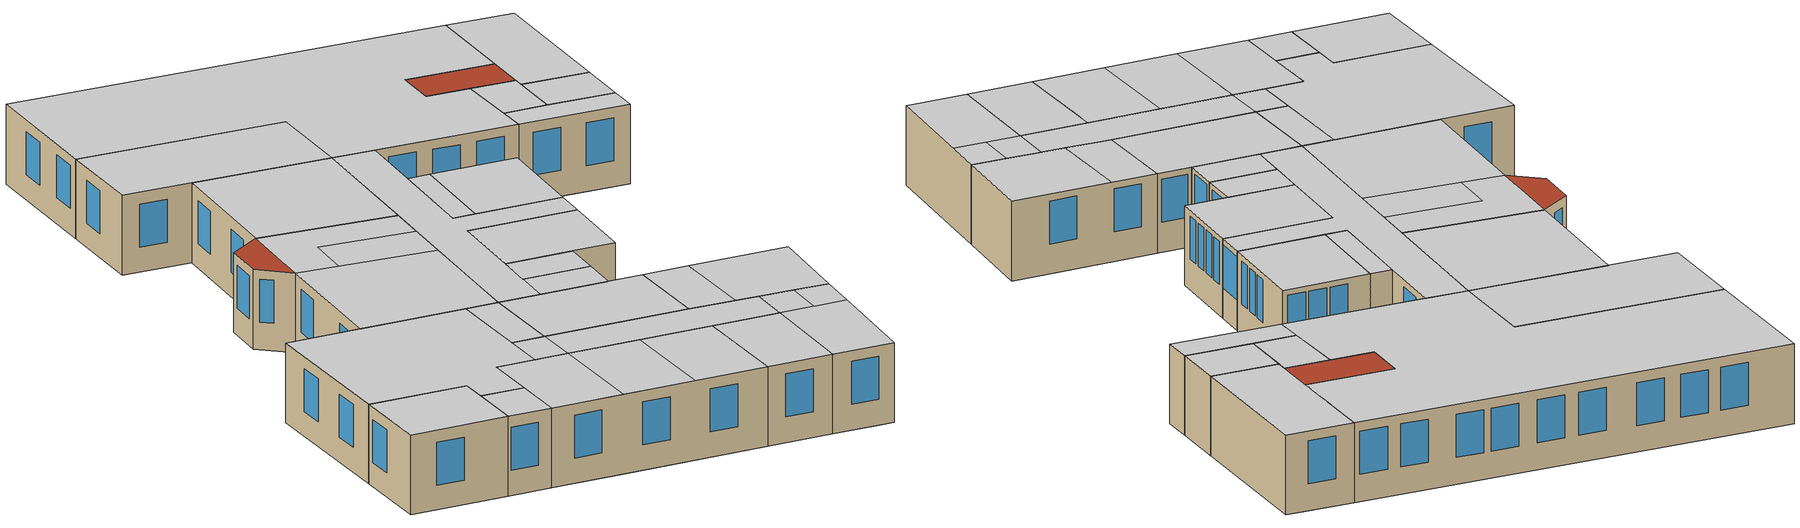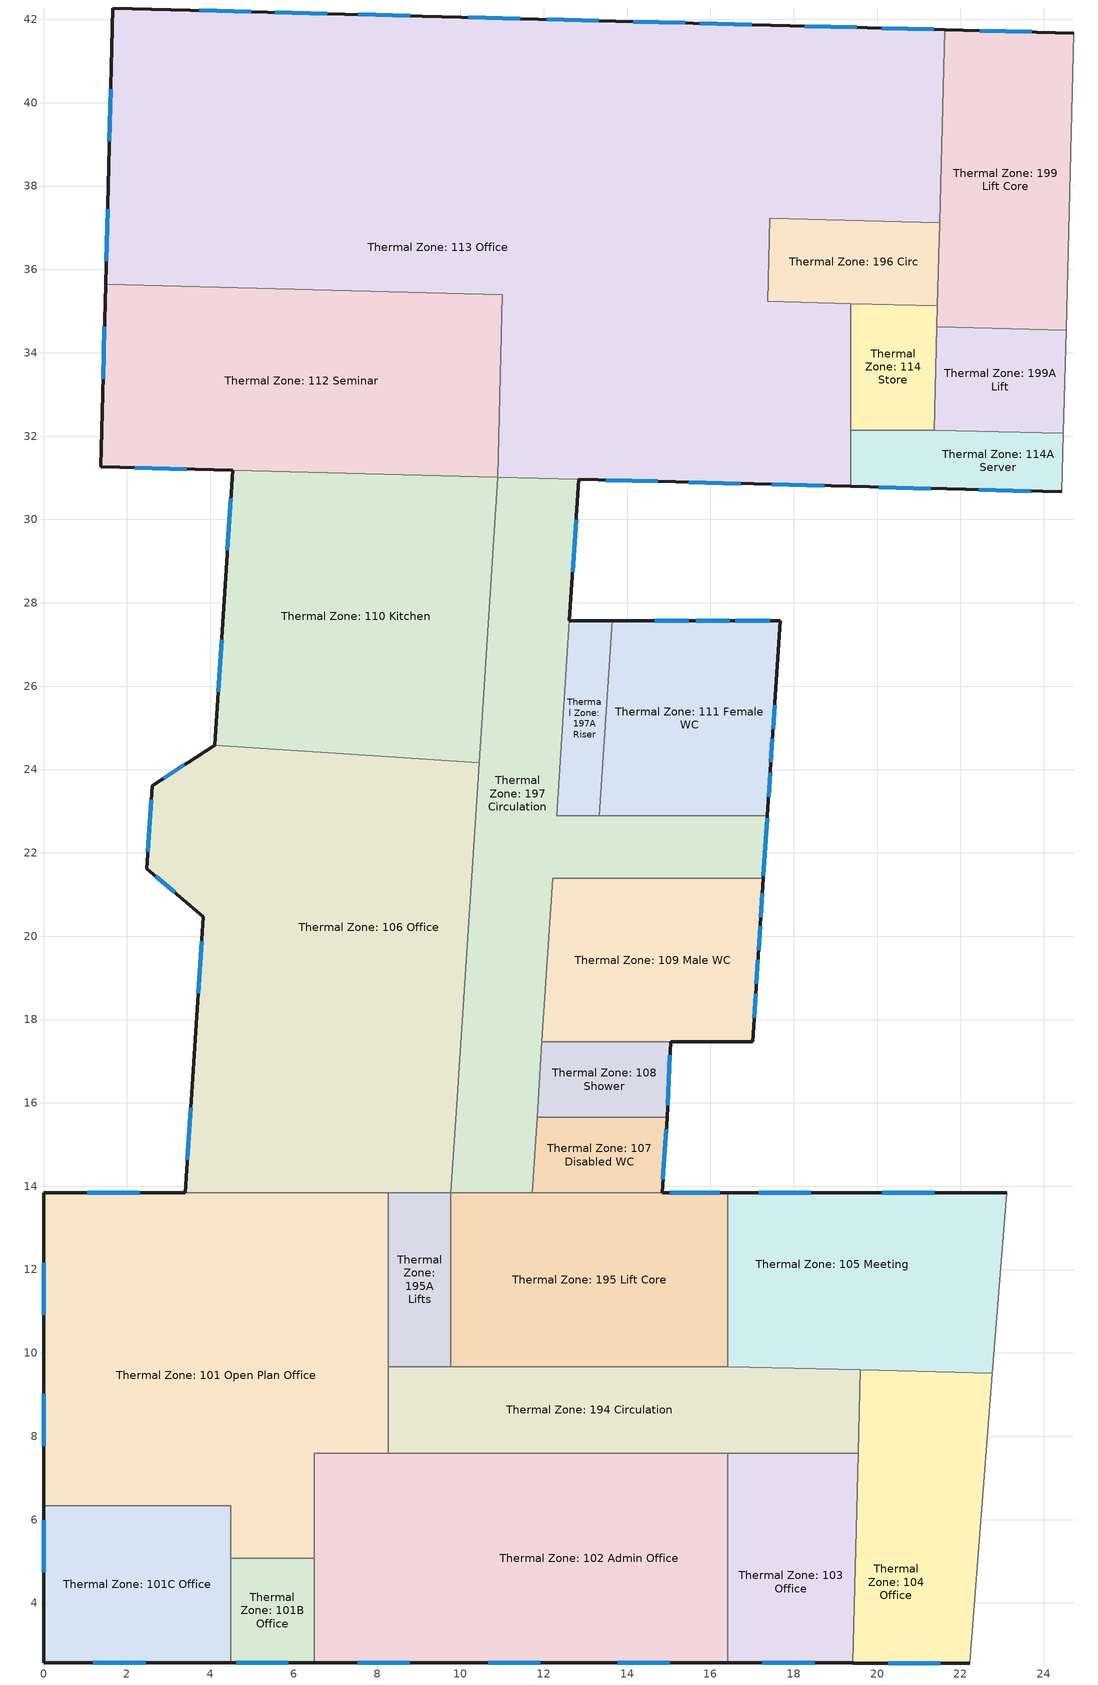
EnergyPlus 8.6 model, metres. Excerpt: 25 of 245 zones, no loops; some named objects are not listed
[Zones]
Thermal Zone: 101 Open Plan Office
 floor to Thermal Zone: G01 Seminar (InteriorCeiling Reversed): 8.27,13.84 8.27,7.59 6.49,7.59 6.49,5.08 4.49,5.08 4.49,6.33 0,6.33 0,13.84 z3.77
 wall outside (ExternalWall): 3.4,13.84 0,13.84 0,6.33 z3.77:7.29
 wall to Thermal Zone: 194 Circulation (InteriorWall): 8.27,7.59 8.27,9.67 z3.77:7.29
 wall to Thermal Zone: 106 Office (InteriorWall): 8.27,13.84 3.4,13.84 z3.77:7.29
 wall to Thermal Zone: 195A Lifts (InteriorWall): 8.27,9.67 8.27,13.84 z3.77:7.29
 wall to Thermal Zone: 102 Admin Office (InteriorWall): 6.49,5.08 6.49,7.59 8.27,7.59 z3.77:7.29
 wall to Thermal Zone: 101B Office (InteriorWall): 4.49,5.08 6.49,5.08 z3.77:7.29
 wall to Thermal Zone: 101C Office (InteriorWall): 0,6.33 4.49,6.33 4.49,5.08 z3.77:7.29
 window (GlazingCH): 0,9.02 0,7.77 / 0,12.17 0,10.92 z4.87:6.77; 2.3,13.84 1.05,13.84 z4.86:6.76
 ceiling to Thermal Zone: 201 Office (InteriorCeiling Reversed): 6.49,5.08 6.49,7.59 8.27,7.59 8.27,13.84 0,13.84 0,6.33 4.49,6.33 4.49,5.08 z7.29
Thermal Zone: 101B Office
 floor to Thermal Zone: G01 Seminar (InteriorCeiling Reversed): 6.49,5.08 6.49,2.56 4.49,2.56 4.49,5.08 z3.77
 wall outside (ExternalWall): 4.49,2.56 6.49,2.56 z3.77:7.29
 wall to Thermal Zone: 102 Admin Office (InteriorWall): 6.49,2.56 6.49,5.08 z3.77:7.29
 wall to Thermal Zone: 101C Office (InteriorWall): 4.49,5.08 4.49,2.56 z3.77:7.29
 window (GlazingCH): 4.62,2.56 5.87,2.56 z4.88:6.78
 ceiling to Thermal Zone: 201 Office (InteriorCeiling Reversed): 6.49,2.56 6.49,5.08 4.49,5.08 4.49,2.56 z7.29
Thermal Zone: 101C Office
 floor to Thermal Zone: G01 Seminar (InteriorCeiling Reversed): 4.49,6.33 4.49,2.56 0,2.56 0,6.33 z3.77
 wall outside (ExternalWall): 0,6.33 0,2.56 4.49,2.56 z3.77:7.29
 window (GlazingCH): 1.2,2.56 2.45,2.56 z4.85:6.75; 0,5.99 0,4.74 z4.84:6.74
 ceiling to Thermal Zone: 201 Office (InteriorCeiling Reversed): 4.49,2.56 4.49,6.33 0,6.33 0,2.56 z7.29
Thermal Zone: 102 Admin Office
 floor to Thermal Zone: G92 Reception (InteriorCeiling): 16.42,7.59 16.42,2.56 9.77,2.56 9.77,7.59 z3.77
 floor to Thermal Zone: G01A Store (InteriorCeiling): 9.77,7.59 9.77,5.27 8.27,5.27 8.27,7.59 z3.77
 floor to Thermal Zone: G01 Seminar (InteriorCeiling Reversed): 8.27,7.59 8.27,5.27 9.77,5.27 9.77,2.56 6.49,2.56 6.49,7.59 z3.77
 wall outside (ExternalWall): 6.49,2.56 16.42,2.56 z3.77:7.29
 wall to Thermal Zone: 194 Circulation (InteriorWall): 16.42,7.59 8.27,7.59 z3.77:7.29
 wall to Thermal Zone: 103 Office (InteriorWall): 16.42,2.56 16.42,6.44 16.42,7.59 z3.77:7.29
 window (GlazingCH): 7.53,2.56 8.78,2.56 z4.89:6.79; 10.67,2.56 11.92,2.56 / 13.78,2.56 15.03,2.56 z4.9:6.8
 ceiling to Thermal Zone: 204 Meeting (InteriorCeiling): 16.42,2.56 16.42,7.59 13.09,7.59 13.09,2.56 z7.29
 ceiling to Thermal Zone: 202 Office (InteriorCeiling): 13.09,2.56 13.09,7.59 9.77,7.59 9.77,2.56 z7.29
 ceiling to Thermal Zone: 201 Office (InteriorCeiling): 9.77,2.56 9.77,7.59 6.49,7.59 6.49,2.56 z7.29
Thermal Zone: 103 Office
 floor to Thermal Zone: G03 Tea Point (InteriorCeiling): 19.54,7.59 19.51,6.44 18.22,6.44 18.22,7.59 z3.77
 floor to Thermal Zone: G91 Circulation (InteriorCeiling Reversed): 18.22,7.59 18.22,6.44 16.42,6.44 16.42,7.59 z3.77
 floor to Thermal Zone: G92 Reception (InteriorCeiling Reversed): 19.51,6.44 19.41,2.56 16.42,2.56 16.42,6.44 z3.77
 wall outside (ExternalWall): 16.42,2.56 19.41,2.56 z3.77:7.29
 wall to Thermal Zone: 194 Circulation (InteriorWall): 19.54,7.59 16.42,7.59 z3.77:7.29
 wall to Thermal Zone: 104 Office (InteriorWall): 19.41,2.56 19.54,7.59 z3.77:7.29
 window (GlazingCH): 17.25,2.56 18.5,2.56 z4.93:6.83
 ceiling to Thermal Zone: 205 Meeting (InteriorCeiling): 19.41,2.56 19.54,7.59 16.42,7.59 16.42,2.56 z7.29
Thermal Zone: 104 Office
 floor to Thermal Zone: G04 Disabled WC (InteriorCeiling): 19.59,9.59 21.43,9.54 21.43,8.95 19.58,8.95 z3.77
 floor to Thermal Zone: G03 Tea Point (InteriorCeiling): 21.43,8.95 21.43,6.44 19.51,6.44 19.58,8.95 z3.77
 floor to Thermal Zone: G93A Circ (InteriorCeiling): 21.43,9.54 22.77,9.51 22.22,2.56 21.43,2.56 z3.77
 floor to Thermal Zone: G92 Reception (InteriorCeiling Reversed): 21.43,6.44 21.43,2.56 19.41,2.56 19.51,6.44 z3.77
 wall outside (ExternalWall): 19.41,2.56 22.22,2.56 z3.77:7.29
 wall adiabatic (ExternalWall): 22.22,2.56 22.77,9.51 z3.77:7.29
 wall to Thermal Zone: 194 Circulation (InteriorWall): 19.59,9.59 19.54,7.59 z3.77:7.29
 wall to Thermal Zone: 105 Meeting (InteriorWall): 22.77,9.51 19.59,9.59 z3.77:7.29
 window (GlazingCH): 20.27,2.56 21.52,2.56 z4.92:6.82
 ceiling to Thermal Zone: 207 Cupboard (InteriorCeiling): 22.62,7.59 22.77,9.51 21.18,9.55 21.13,7.59 z7.29
 ceiling to Thermal Zone: 206 Meeting (InteriorCeiling): 22.22,2.56 22.62,7.59 19.54,7.59 19.41,2.56 z7.29
 ceiling to Thermal Zone: 294 Circulation (InteriorCeiling Reversed): 21.13,7.59 21.18,9.55 19.59,9.59 19.54,7.59 z7.29
Thermal Zone: 105 Meeting
 floor to Thermal Zone: G05 Meeting (InteriorCeiling): 21.43,13.84 21.43,10.41 16.42,10.41 16.42,13.84 z3.77
 floor to Thermal Zone: G91 Circulation (InteriorCeiling): 18.22,10.41 18.22,9.63 16.42,9.67 16.42,10.41 z3.77
 floor to Thermal Zone: G04 Disabled WC (InteriorCeiling): 18.22,10.41 21.43,10.41 21.43,9.54 18.22,9.63 z3.77
 floor to Thermal Zone: G93A Circ (InteriorCeiling Reversed): 23.11,13.84 22.77,9.51 21.43,9.54 21.43,13.84 z3.77
 wall outside (ExternalWall): 23.11,13.84 16.42,13.84 z3.77:7.29
 wall to Thermal Zone: 195 Lift Core (InteriorWall): 16.42,13.84 16.42,9.67 z3.77:7.29
 wall adiabatic (ExternalWall): 22.77,9.51 23.11,13.84 z3.77:7.29
 wall to Thermal Zone: 194 Circulation (InteriorWall): 16.42,9.67 19.59,9.59 z3.77:7.29
 window (GlazingCH): 21.38,13.84 20.13,13.84 / 18.41,13.84 17.16,13.84 z5.09:6.99
 ceiling to Thermal Zone: 208 Meeting (InteriorCeiling): 22.77,9.51 23.11,13.84 18.52,13.84 18.52,9.62 z7.29
 ceiling to Thermal Zone: 209 Kitchen (InteriorCeiling): 18.52,9.62 18.52,13.84 16.42,13.84 16.42,9.67 z7.29
Thermal Zone: 106 Office
 floor to Thermal Zone: G07 Reception (InteriorCeiling Reversed): 5.7,24.48 10.45,24.17 9.91,15.95 8.71,16.03 8.86,18.26 3.71,18.59 3.83,20.47 5.44,20.36 z3.77
 floor to Thermal Zone: G08 Meeting (InteriorCeiling): 4.1,24.58 5.7,24.48 5.44,20.36 3.83,20.47 2.48,21.62 2.61,23.62 z3.77
 floor to Thermal Zone: G06 Library Office (InteriorCeiling Reversed): 3.71,18.59 8.86,18.26 8.71,16.03 9.91,15.95 9.77,13.84 3.4,13.84 z3.77
 wall outside (ExternalWall): 4.1,24.58 2.61,23.62 2.48,21.62 3.83,20.47 3.4,13.84 z3.77:7.29
 wall to Thermal Zone: 195A Lifts (InteriorWall): 8.27,13.84 9.77,13.84 z3.77:7.29
 wall to Thermal Zone: 110 Kitchen (InteriorWall): 10.45,24.17 4.1,24.58 z3.77:7.29
 wall to Thermal Zone: 197 Circulation (InteriorWall): 9.77,13.84 9.91,15.95 10.45,24.17 z3.77:7.29
 window (GlazingCH): 3.53,15.89 3.45,14.64 z4.87:6.77; 3.79,19.88 3.71,18.63 z4.91:6.81; 2.69,21.43 3.14,21.05 z4.98:6.88; 2.58,23.28 2.5,22.03 z4.95:6.85; 3.38,24.11 2.88,23.79 z4.97:6.87
 ceiling to Thermal Zone: 212 Kitchen (InteriorCeiling): 3.4,13.84 9.77,13.84 10.18,20.05 3.83,20.47 z7.29
 ceiling to Thermal Zone: 216 Circ (InteriorCeiling): 10.18,20.05 10.32,22.28 5.92,22.56 5.77,20.34 z7.29
 ceiling to Thermal Zone: 219 Office (InteriorCeiling Reversed): 5.77,20.34 5.92,22.56 10.32,22.28 10.45,24.17 4.1,24.58 3.83,20.47 z7.29
 roof outside (ExternalRoof): 3.83,20.47 4.1,24.58 2.61,23.62 2.48,21.62 z7.29
Thermal Zone: 107 Disabled WC
 floor to Thermal Zone: G93B Circ (InteriorCeiling Reversed): 14.96,15.65 14.84,13.84 11.72,13.84 11.84,15.65 z3.77
 wall outside (ExternalWall): 14.84,13.84 14.96,15.65 z3.77:7.29
 wall to Thermal Zone: 195 Lift Core (InteriorWall): 11.72,13.84 14.84,13.84 z3.77:7.29
 wall to Thermal Zone: 197 Circulation (InteriorWall): 11.84,15.65 11.72,13.84 z3.77:7.29
 wall to Thermal Zone: 108 Shower (InteriorWall): 14.96,15.65 11.84,15.65 z3.77:7.29
 window (GlazingCH): 14.86,14.17 14.94,15.37 z5.2:7.1
 ceiling to Thermal Zone: 210 Disabled WC (InteriorCeiling Reversed): 11.72,13.84 14.84,13.84 14.96,15.65 11.84,15.65 z7.29
Thermal Zone: 108 Shower
 floor to Thermal Zone: G12 Store (InteriorCeiling Reversed): 15.04,17.46 14.96,15.65 11.84,15.65 11.96,17.46 z3.77
 wall outside (ExternalWall): 14.96,15.65 15.04,17.46 z3.77:7.29
 wall to Thermal Zone: 197 Circulation (InteriorWall): 11.96,17.46 11.84,15.65 z3.77:7.29
 wall to Thermal Zone: 109 Male WC (InteriorWall): 15.04,17.46 11.96,17.46 z3.77:7.29
 window (GlazingCH): 14.97,15.94 15.03,17.14 z5.18:7.08
 ceiling to Thermal Zone: 211 Shower (InteriorCeiling Reversed): 14.96,15.65 15.04,17.46 11.96,17.46 11.84,15.65 z7.29
Thermal Zone: 109 Male WC
 floor to Thermal Zone: G13 Male WC (InteriorCeiling Reversed): 17.27,21.39 17.01,17.46 11.96,17.46 12.21,21.39 z3.77
 wall outside (ExternalWall): 15.04,17.46 17.01,17.46 17.27,21.39 z3.77:7.29
 wall to Thermal Zone: 197 Circulation (InteriorWall): 17.27,21.39 12.21,21.39 11.96,17.46 z3.77:7.29
 window (GlazingCH): 17.21,20.46 17.25,21.03 / 17.05,18.04 17.09,18.61 / 17.1,18.86 17.14,19.43 / 17.16,19.67 17.19,20.24 z5.14:7.04
 ceiling to Thermal Zone: 213 Male WC (InteriorCeiling Reversed): 17.01,17.46 17.27,21.39 12.21,21.39 11.96,17.46 z7.29
Thermal Zone: 110 Kitchen
 floor to Thermal Zone: G09 GroupStudy (InteriorCeiling Reversed): 4.53,31.18 10.9,31.01 10.45,24.17 4.1,24.58 z3.77
 wall outside (ExternalWall): 4.53,31.18 4.1,24.58 z3.77:7.29
 wall to Thermal Zone: 112 Seminar (InteriorWall): 10.9,31.01 4.53,31.18 z3.77:7.29
 wall to Thermal Zone: 197 Circulation (InteriorWall): 10.45,24.17 10.9,31.01 z3.77:7.29
 window (GlazingCH): 4.49,30.51 4.41,29.26 / 4.27,27.11 4.19,25.87 z4.85:6.75
 ceiling to Thermal Zone: 219 Office (InteriorCeiling Reversed): 10.45,24.17 10.9,31.01 4.53,31.18 4.1,24.58 z7.29
Thermal Zone: 111 Female WC
 floor to Thermal Zone: G14 Female WC (InteriorCeiling Reversed): 17.67,27.57 17.37,22.88 13.33,22.88 13.64,27.57 z3.77
 wall outside (ExternalWall): 17.37,22.88 17.67,27.57 13.64,27.57 z3.77:7.29
 wall to Thermal Zone: 197 Circulation (InteriorWall): 13.33,22.88 17.37,22.88 z3.77:7.29
 wall to Thermal Zone: 197A Riser (InteriorWall): 13.64,27.57 13.33,22.88 z3.77:7.29
 window (GlazingCH): 17.42,27.57 16.6,27.57 z5.15:7.05; 16.46,27.57 15.64,27.57 / 15.48,27.57 14.66,27.57 z5.14:7.04; 17.4,23.35 17.43,23.92 / 17.45,24.17 17.49,24.74 / 17.5,24.97 17.54,25.54 z5.13:7.03
 ceiling to Thermal Zone: 218 Female WC (InteriorCeiling Reversed): 17.37,22.88 17.67,27.57 13.64,27.57 13.33,22.88 z7.29
Thermal Zone: 112 Seminar
 floor to Thermal Zone: G16 Library (InteriorCeiling Reversed): 1.49,35.64 11.01,35.4 10.9,31.01 4.53,31.18 1.37,31.26 z3.77
 wall outside (ExternalWall): 1.49,35.64 1.37,31.26 4.53,31.18 z3.77:7.29
 wall to Thermal Zone: 113 Office (InteriorWall): 10.9,31.01 11.01,35.4 1.49,35.64 z3.77:7.29
 window (GlazingCH): 2.19,31.24 3.43,31.21 z4.85:6.75; 1.46,34.62 1.43,33.37 z4.83:6.73
 ceiling to Thermal Zone: 225 Office (InteriorCeiling Reversed): 10.9,31.01 11.01,35.4 1.49,35.64 1.37,31.26 4.53,31.18 z7.29
Thermal Zone: 113 Office
 floor to Thermal Zone: G16 Library (InteriorCeiling Reversed): 1.66,42.27 21.62,41.75 21.5,37.12 17.43,37.23 17.38,35.23 19.37,35.18 19.37,30.79 10.9,31.01 11.01,35.4 1.49,35.64 z3.77
 wall outside (ExternalWall): 12.84,30.96 19.37,30.79 / 21.62,41.75 1.66,42.27 1.49,35.64 z3.77:7.29
 wall to Thermal Zone: 114A Server (InteriorWall): 19.37,30.79 19.37,32.15 z3.77:7.29
 wall to Thermal Zone: 197 Circulation (InteriorWall): 10.9,31.01 12.84,30.96 z3.77:7.29
 wall to Thermal Zone: 199 Lift Core (InteriorWall): 21.5,37.12 21.62,41.75 z3.77:7.29
 wall to Thermal Zone: 196 Circ (InteriorWall): 19.37,35.18 17.38,35.23 17.43,37.23 21.5,37.12 z3.77:7.29
 wall to Thermal Zone: 114 Store (InteriorWall): 19.37,32.15 19.37,35.18 z3.77:7.29
 window (GlazingCH): 13.48,30.95 14.73,30.91 z4.98:6.88; 15.48,30.89 16.73,30.86 / 17,41.87 15.75,41.91 / 15.4,41.91 14.15,41.95 / 4.98,42.19 3.73,42.22 z4.95:6.85; 17.48,30.84 18.73,30.81 / 21.36,41.76 20.11,41.79 / 19.51,41.81 18.26,41.84 z4.97:6.87; 1.53,37.45 1.5,36.2 z4.92:6.82; 1.61,40.33 1.58,39.08 z4.89:6.79; 13.32,41.97 12.07,42 / 11.44,42.02 10.19,42.05 z4.96:6.86; 8.79,42.09 7.54,42.12 z4.93:6.83; 6.8,42.14 5.55,42.17 z4.94:6.84
 ceiling to Thermal Zone: 225 Office (InteriorCeiling Reversed): 19.37,30.79 19.37,35.18 17.38,35.23 17.43,37.23 21.5,37.12 21.62,41.75 1.66,42.27 1.49,35.64 11.01,35.4 10.9,31.01 z7.29
Thermal Zone: 114 Store
 floor to Thermal Zone: G16 Library (InteriorCeiling Reversed): 19.37,35.18 21.45,35.12 21.37,32.15 19.37,32.15 z3.77
 wall to Thermal Zone: 196 Circ (InteriorWall): 21.45,35.12 19.37,35.18 z3.77:7.29
 wall to Thermal Zone: 199 Lift Core (InteriorWall): 21.44,34.62 21.45,35.12 z3.77:7.29
 wall to Thermal Zone: 199A Lift (InteriorWall): 21.37,32.15 21.44,34.62 z3.77:7.29
 wall to Thermal Zone: 114A Server (InteriorWall): 19.37,32.15 21.37,32.15 z3.77:7.29
 ceiling to Thermal Zone: 228 Resources (InteriorCeiling Reversed): 21.37,32.15 21.45,35.12 19.37,35.18 19.37,32.15 z7.29
Thermal Zone: 114A Server
 floor to Thermal Zone: G16 Library (InteriorCeiling Reversed): 21.37,32.15 21.33,30.74 19.37,30.79 19.37,32.15 z3.77
 floor to Thermal Zone: G11A Server (InteriorCeiling Reversed): 21.37,32.15 24.47,32.07 24.43,30.66 21.33,30.74 z3.77
 wall outside (ExternalWall): 19.37,30.79 24.43,30.66 z3.77:7.29
 wall to Thermal Zone: 199A Lift (InteriorWall): 24.47,32.07 21.37,32.15 z3.77:7.29
 wall adiabatic (ExternalWall): 24.43,30.66 24.47,32.07 z3.77:7.29
 window (GlazingCH): 20.04,30.77 21.28,30.74 z4.93:6.83; 22.44,30.71 23.69,30.68 z4.92:6.82
 ceiling to Thermal Zone: 228 Resources (InteriorCeiling Reversed): 24.43,30.66 24.47,32.07 21.37,32.15 19.37,32.15 19.37,30.79 z7.29
Thermal Zone: 194 Circulation
 floor to Thermal Zone: G91 Circulation (InteriorCeiling): 16.42,9.67 18.22,9.63 18.22,7.59 16.42,7.59 z3.77
 floor to Thermal Zone: G03 Tea Point (InteriorCeiling): 19.58,8.95 19.54,7.59 18.22,7.59 18.22,8.95 z3.77
 floor to Thermal Zone: G04 Disabled WC (InteriorCeiling): 18.22,9.63 19.59,9.59 19.58,8.95 18.22,8.95 z3.77
 floor to Thermal Zone: G92 Reception (InteriorCeiling Reversed): 16.42,9.67 16.42,7.59 9.77,7.59 9.77,9.67 z3.77
 floor to Thermal Zone: G01A Store (InteriorCeiling Reversed): 8.27,9.67 9.77,9.67 9.77,7.59 8.27,7.59 z3.77
 wall to Thermal Zone: 195A Lifts (InteriorWall): 9.77,9.67 8.27,9.67 z3.77:7.29
 wall to Thermal Zone: 195 Lift Core (InteriorWall): 16.42,9.67 9.77,9.67 z3.77:7.29
 ceiling to Thermal Zone: 201 Office (InteriorCeiling): 9.77,7.59 9.77,9.67 8.27,9.67 8.27,7.59 z7.29
 ceiling to Thermal Zone: 294 Circulation (InteriorCeiling): 19.54,7.59 19.59,9.59 16.42,9.67 9.77,9.67 9.77,7.59 z7.29
Thermal Zone: 195 Lift Core
 floor to Thermal Zone: G94 Lift Core (InteriorCeiling Reversed): 9.77,13.84 16.42,13.84 16.42,9.67 9.77,9.67 z3.77
 wall outside (ExternalWall): 16.42,13.84 14.84,13.84 z3.77:7.29
 wall to Thermal Zone: 195A Lifts (InteriorWall): 9.77,13.84 9.77,9.67 z3.77:7.29
 wall to Thermal Zone: 197 Circulation (InteriorWall): 11.72,13.84 9.77,13.84 z3.77:7.29
 window (GlazingCH): 16.23,13.84 15.03,13.84 z5.1:7
 ceiling to Thermal Zone: 295 Lift Core (InteriorCeiling): 16.42,9.67 16.42,13.84 9.77,13.84 9.77,9.67 z7.29
Thermal Zone: 195A Lifts
 floor to Thermal Zone: G94A Lifts (InteriorCeiling Reversed): 9.77,13.84 9.77,9.67 8.27,9.67 8.27,13.84 z3.77
 ceiling to Thermal Zone: 295A Lift (InteriorCeiling): 9.77,9.67 9.77,13.84 8.27,13.84 8.27,9.67 z7.29
Thermal Zone: 196 Circ
 floor to Thermal Zone: G16 Library (InteriorCeiling Reversed): 17.43,37.23 21.5,37.12 21.45,35.12 17.38,35.23 z3.77
 wall to Thermal Zone: 199 Lift Core (InteriorWall): 21.45,35.12 21.5,37.12 z3.77:7.29
 roof outside (ExternalRoof): 21.45,35.12 21.5,37.12 17.43,37.23 17.38,35.23 z7.29
Thermal Zone: 197 Circulation
 floor to Thermal Zone: G97 Circ (InteriorCeiling): 17.37,22.88 17.27,21.39 12.21,21.39 12.31,22.88 z3.77
 floor to Thermal Zone: G95 Lobby (InteriorCeiling): 9.91,15.95 11.85,15.83 11.72,13.84 9.77,13.84 z3.77
 floor to Thermal Zone: G07 Reception (InteriorCeiling Reversed): 10.9,31.01 12.84,30.96 11.85,15.83 9.91,15.95 z3.77
 wall outside (ExternalWall): 12.62,27.57 12.84,30.96 / 17.27,21.39 17.37,22.88 z3.77:7.29
 wall to Thermal Zone: 197A Riser (InteriorWall): 13.33,22.88 12.31,22.88 12.62,27.57 z3.77:7.29
 window (GlazingCH): 12.69,28.74 12.78,29.99 z5.08:6.98; 17.27,21.45 17.36,22.83 z5.12:7.04
 ceiling to Thermal Zone: 216 Circ (InteriorCeiling Reversed): 11.72,13.84 12.21,21.39 17.27,21.39 17.37,22.88 12.31,22.88 12.84,30.96 10.9,31.01 9.77,13.84 z7.29
Thermal Zone: 197A Riser
 floor to Thermal Zone: G97A Riser (InteriorCeiling Reversed): 13.64,27.57 13.33,22.88 12.31,22.88 12.62,27.57 z3.77
 wall outside (ExternalWall): 13.64,27.57 12.62,27.57 z3.77:7.29
 ceiling to Thermal Zone: 297 Riser (InteriorCeiling Reversed): 13.33,22.88 13.64,27.57 12.62,27.57 12.31,22.88 z7.29
Thermal Zone: 199 Lift Core
 floor to Thermal Zone: G99 Lift Core (InteriorCeiling Reversed): 21.62,41.75 24.04,41.69 24.04,41.6 24.72,41.6 24.54,34.54 21.44,34.62 z3.77
 floor ground (ExternalFloor): 24.04,41.69 24.72,41.67 24.72,41.6 24.04,41.6 z3.77
 wall outside (ExternalWall): 24.72,41.67 21.62,41.75 z3.77:7.29
 wall adiabatic (ExternalWall): 24.54,34.54 24.72,41.67 z3.77:7.29
 wall to Thermal Zone: 199A Lift (InteriorWall): 21.44,34.62 24.54,34.54 z3.77:7.29
 window (GlazingCH): 23.71,41.7 22.46,41.73 z4.96:6.86
 ceiling to Thermal Zone: 299 Lift Core (InteriorCeiling Reversed): 24.54,34.54 24.72,41.67 21.62,41.75 21.44,34.62 z7.29
Thermal Zone: 199A Lift
 floor to Thermal Zone: G99A Lift (InteriorCeiling Reversed): 21.44,34.62 24.54,34.54 24.47,32.07 21.37,32.15 z3.77
 wall adiabatic (ExternalWall): 24.47,32.07 24.54,34.54 z3.77:7.29
 ceiling to Thermal Zone: 299A Lift (InteriorCeiling Reversed): 24.47,32.07 24.54,34.54 21.44,34.62 21.37,32.15 z7.29
[Building]
Central House: 32, , 0.07, 0.2, , 25
[Site:Location]
LONDON/GATWICK: 51.15, -0.18, 0, 62
[SizingPeriod:DesignDay]
LONDON/GATWICK Ann Clg .4% Condns DB=>MWB: 7, 21, SummerDesignDay, 27.2, 9.7, DefaultMultipliers, , Wetbulb, 18.7, , , , , 100582, 3.5, 90, No, No, No, ASHRAETau, , , 0.455, 1.974
LONDON/GATWICK Ann Htg 99.6% Condns DB: 2, 21, WinterDesignDay, -4.6, 0, DefaultMultipliers, , Wetbulb, -4.6, , , , , 100582, 1.5, 80, No, No, No, ASHRAEClearSky, , , , , 0
[SITE:GROUNDTEMPERATURE:BUILDINGSURFACE]
8.3, 6.4, 5.8, 6.3, 8.9, 11.7, 14.4, 16.4, 17, 16.1, 13.8, 11
[Material]
Asphalt: VeryRough, 0.01, 0.169175, 1121.29, 1460, 0.9, 0.7, 0.7
Brick (100mm): MediumRough, 0.1, 0.707248, 1845, 840, 0.9, 0.6, 0.6
Brick (200mm): MediumRough, 0.2, 0.802466, 1845, 840, 0.9, 0.6, 0.6
CastConcrete 300mm: MediumRough, 0.3, 0.182984, 1900, 930, 0.9, 0.6, 0.6
ConcreteDeck 50mm: MediumRough, 0.05, 0.201611, 1900, 930, 0.9, 0.6, 0.6
InsulationCelotex: MediumRough, 0.04, 0.0184196, 50.4, 840, 0.9, 0.5, 0.5
InsulationPartition: MediumRough, 0.025, 0.0344579, 33, 840, 0.9, 0.5, 0.5
PlasterboardConstruction 12mm: MediumSmooth, 0.012, 0.035, 670, 800, 0.9, 0.4, 0.4
Plywood 40mm: MediumSmooth, 0.04, 0.183917, 608, 1630, 0.9, 0.5, 0.5
[Material:AirGap]
Air cavity 10 wall: 0.164029
Air cavity 130 floor: 0.181308
Air cavity 350 ceiling: 0.180993
Air cavity 50 wall: 0.171593
[WindowMaterial:SimpleGlazingSystem]
SingleAndSecondaryGlazing: 2.94836, 0.54, 0.71
[WindowMaterial:Blind]
SolsticeVenetianBlind: Horizontal, 0.025, 0.01875, 0.001, 45, 247.028, 0, 0.5, 0.5, 0, 0.5, 0.5, 0, 0.5, 0.5, 0, 0.5, 0.5, 0, 0.9, 0.9, 0.05, 0.5, 0.5, 0.5, 0.5, 0, 180
[Construction]
ExternalFloor: CastConcrete 300mm, ConcreteDeck 50mm
ExternalRoof: Asphalt, CastConcrete 300mm, InsulationCelotex, PlasterboardConstruction 12mm
ExternalWall: Brick (200mm), Air cavity 50 wall, Brick (100mm), Air cavity 10 wall, InsulationCelotex, PlasterboardConstruction 12mm
GlazingCH: SingleAndSecondaryGlazing
InteriorCeiling: Plywood 40mm, Air cavity 130 floor, CastConcrete 300mm, Air cavity 350 ceiling, PlasterboardConstruction 12mm
InteriorCeiling Reversed: PlasterboardConstruction 12mm, Air cavity 350 ceiling, CastConcrete 300mm, Air cavity 130 floor, Plywood 40mm
InteriorWall: PlasterboardConstruction 12mm, Air cavity 50 wall, InsulationPartition, Air cavity 50 wall, PlasterboardConstruction 12mm
[WindowProperty:ShadingControl]
Shading Control: InteriorBlind, , OnIfHighSolarOnWindow, , 27, No, No, SolsticeVenetianBlind
[Zone]
Thermal Zone: 101 Open Plan Office: -0, -9.76775e-12, 6.33388, 3.77
Thermal Zone: 101B Office: -0, 6.48932, 5.07629, 3.77
Thermal Zone: 101C Office: -0, 4.48932, 5.07629, 3.77
Thermal Zone: 102 Admin Office: -0, 16.4195, 2.56112, 3.77
Thermal Zone: 103 Office: -0, 16.4195, 7.59147, 3.77
Thermal Zone: 104 Office: -0, 22.7675, 9.50796, 3.77
Thermal Zone: 105 Meeting: -0, 16.4195, 9.67361, 3.77
Thermal Zone: 106 Office; Thermal Zone: 195 Lift Core: -0, 9.77419, 13.8416, 3.77
Thermal Zone: 107 Disabled WC: -0, 15.8942, 15.6523, 3.77
Thermal Zone: 108 Shower: -0, 11.8404, 15.6523, 3.77
Thermal Zone: 109 Male WC: -0, 11.9586, 17.4631, 3.77
Thermal Zone: 110 Kitchen; Thermal Zone: 197 Circulation: -0, 10.4481, 24.166, 3.77
Thermal Zone: 111 Female WC: -0, 13.6403, 27.5665, 3.77
Thermal Zone: 112 Seminar: -0, 4.53491, 31.1786, 3.77
Thermal Zone: 113 Office: -0, 19.3712, 32.1464, 3.77
Thermal Zone: 114 Store: -0, 19.3712, 35.1779, 3.77
Thermal Zone: 114A Server: -0, 24.4339, 30.6593, 3.77
Thermal Zone: 194 Circulation: -0, 8.27451, 9.67361, 3.77
Thermal Zone: 195A Lifts: -0, 8.27451, 7.59147, 3.77
Thermal Zone: 196 Circ: -0, 17.4285, 37.2293, 3.77
Thermal Zone: 197A Riser: -0, 13.3347, 22.8845, 3.77
Thermal Zone: 199 Lift Core: -0, 24.7212, 41.6709, 3.77
Thermal Zone: 199A Lift: -0, 21.3712, 32.1464, 3.77
[ZoneVentilation:DesignFlowRate]
NV101: Thermal Zone: 101 Open Plan Office, Always On Discrete 1, Flow/Person, 0, 0, 0.012168, 5, Natural, 0, 1, 0.606, 0.03636, 0.1177, 0, 18, MinIndoorTemp_Sched, 100, , 1, DeltaTemp_Sched, -100, MinOutdoorTemp_Sched, 100, MaxOutdoorTemp_Sched, 40
NV101B: Thermal Zone: 101B Office, Always On Discrete 1, Flow/Person, 0, 0, 0.012168, 5, Natural, 0, 1, 0.606, 0.03636, 0.1177, 0, 18, MinIndoorTemp_Sched, 100, , 1, DeltaTemp_Sched, -100, MinOutdoorTemp_Sched, 100, MaxOutdoorTemp_Sched, 40
NV101C: Thermal Zone: 101C Office, Office_OccSched, Flow/Person, 0, 0, 0.012168, 5, Natural, 0, 1, 0.606, 0.03636, 0.1177, 0, 18, MinIndoorTemp_Sched, 100, , 1, DeltaTemp_Sched, -100, MinOutdoorTemp_Sched, 100, MaxOutdoorTemp_Sched, 40
NV102: Thermal Zone: 102 Admin Office, Office_OccSched, Flow/Person, 0, 0, 0.012168, 5, Natural, 0, 1, 0.606, 0.03636, 0.1177, 0, 18, MinIndoorTemp_Sched, 100, , -2, DeltaTemp_Sched, -100, MinOutdoorTemp_Sched, 100, MaxOutdoorTemp_Sched, 40
NV103: Thermal Zone: 103 Office, Office_OccSched, Flow/Person, 0, 0, 0.012168, 5, Natural, 0, 1, 0.606, 0.03636, 0.1177, 0, 18, MinIndoorTemp_Sched, 100, , 1, DeltaTemp_Sched, -100, MinOutdoorTemp_Sched, 100, MaxOutdoorTemp_Sched, 40
NV104: Thermal Zone: 104 Office, Office_OccSched, Flow/Person, 0, 0, 0.012168, 5, Natural, 0, 1, 0.606, 0.03636, 0.1177, 0, 18, MinIndoorTemp_Sched, 100, , 1, DeltaTemp_Sched, -100, MinOutdoorTemp_Sched, 100, MaxOutdoorTemp_Sched, 40
NV105: Thermal Zone: 105 Meeting, Office_OccSched, Flow/Person, 0, 0, 0.012168, 5, Natural, 0, 1, 0.606, 0.03636, 0.1177, 0, 18, MinIndoorTemp_Sched, 100, , 1, DeltaTemp_Sched, -100, MinOutdoorTemp_Sched, 100, MaxOutdoorTemp_Sched, 40
NV106: Thermal Zone: 106 Office, Always On Discrete 1, Flow/Person, 0, 0, 0.012168, 5, Natural, 0, 1, 0.606, 0.03636, 0.1177, 0, 18, MinIndoorTemp_Sched, 100, , 1, DeltaTemp_Sched, -100, MinOutdoorTemp_Sched, 100, MaxOutdoorTemp_Sched, 40
NV107: Thermal Zone: 107 Disabled WC, Office_OccSched, Flow/Person, 0, 0, 0.012168, 5, Natural, 0, 1, 0.606, 0.03636, 0.1177, 0, 18, MinIndoorTemp_Sched, 100, , 1, DeltaTemp_Sched, -100, MinOutdoorTemp_Sched, 100, MaxOutdoorTemp_Sched, 40
NV108: Thermal Zone: 108 Shower, Office_OccSched, Flow/Person, 0, 0, 0.012168, 5, Natural, 0, 1, 0.606, 0.03636, 0.1177, 0, 18, MinIndoorTemp_Sched, 100, , 1, DeltaTemp_Sched, -100, MinOutdoorTemp_Sched, 100, MaxOutdoorTemp_Sched, 40
NV109: Thermal Zone: 109 Male WC, Office_OccSched, Flow/Person, 0, 0, 0.012168, 5, Natural, 0, 1, 0.606, 0.03636, 0.1177, 0, 18, MinIndoorTemp_Sched, 100, , 1, DeltaTemp_Sched, -100, MinOutdoorTemp_Sched, 100, MaxOutdoorTemp_Sched, 40
NV110: Thermal Zone: 110 Kitchen, Office_OccSched, Flow/Person, 0, 0, 0.012168, 5, Natural, 0, 1, 0.606, 0.03636, 0.1177, 0, 18, MinIndoorTemp_Sched, 100, , 1, DeltaTemp_Sched, -100, MinOutdoorTemp_Sched, 100, MaxOutdoorTemp_Sched, 40
NV111: Thermal Zone: 111 Female WC, Office_OccSched, Flow/Person, 0, 0, 0.012168, 5, Natural, 0, 1, 0.606, 0.03636, 0.1177, 0, 18, MinIndoorTemp_Sched, 100, , 1, DeltaTemp_Sched, -100, MinOutdoorTemp_Sched, 100, MaxOutdoorTemp_Sched, 40
NV112: Thermal Zone: 112 Seminar, Office_OccSched, Flow/Person, 0, 0, 0.012168, 5, Natural, 0, 1, 0.606, 0.03636, 0.1177, 0, 18, MinIndoorTemp_Sched, 100, , 1, DeltaTemp_Sched, -100, MinOutdoorTemp_Sched, 100, MaxOutdoorTemp_Sched, 40
NV113: Thermal Zone: 113 Office, Office_OccSched, Flow/Person, 0, 0, 0.012168, 5, Natural, 0, 1, 0.606, 0.03636, 0.1177, 0, 18, MinIndoorTemp_Sched, 100, , 1, DeltaTemp_Sched, -100, MinOutdoorTemp_Sched, 100, MaxOutdoorTemp_Sched, 40
NV195: Thermal Zone: 195 Lift Core, Office_OccSched, Flow/Person, 0, 0, 0.012168, 5, Natural, 0, 1, 0.606, 0.03636, 0.1177, 0, 18, MinIndoorTemp_Sched, 100, , 1, DeltaTemp_Sched, -100, MinOutdoorTemp_Sched, 100, MaxOutdoorTemp_Sched, 40
[DesignSpecification:OutdoorAir]
DesignOutdoorAir_Office; DesignOutdoorAir_Meeting; DesignOutdoorAir_Kitchen; DesignOutdoorAir_LectureTheatre 1: Sum, 0, 0, 0, 4, OutAirFlowRateSched
[DesignSpecification:ZoneAirDistribution]
Thermal Zone: 101 Open Plan Office Design Spec Zone Air Dist; Thermal Zone: 101B Office Design Spec Zone Air Dist; Thermal Zone: 101C Office Design Spec Zone Air Dist; Thermal Zone: 102 Admin Office Design Spec Zone Air Dist; Thermal Zone: 103 Office Design Spec Zone Air Dist; Thermal Zone: 104 Office Design Spec Zone Air Dist; Thermal Zone: 105 Meeting Design Spec Zone Air Dist; Thermal Zone: 106 Office Design Spec Zone Air Dist; Thermal Zone: 110 Kitchen Design Spec Zone Air Dist; Thermal Zone: 112 Seminar Design Spec Zone Air Dist; Thermal Zone: 113 Office Design Spec Zone Air Dist; Thermal Zone: 114A Server Design Spec Zone Air Dist: 1, 1
[Sizing:Zone]
Thermal Zone: 101 Open Plan Office: SupplyAirTemperature, 14, 11.11, SupplyAirTemperature, 40, 11.11, 0.0085, 0.008, DesignOutdoorAir_Office, , , DesignDay, 0, 0.000762, 0, 0, DesignDay, 0, 0.002032, 0.141576, 0.3, Thermal Zone: 101 Open Plan Office Design Spec Zone Air Dist, No
Thermal Zone: 101B Office: SupplyAirTemperature, 14, 11.11, SupplyAirTemperature, 40, 11.11, 0.0085, 0.008, DesignOutdoorAir_Office, , , DesignDay, 0, 0.000762, 0, 0, DesignDay, 0, 0.002032, 0.141576, 0.3, Thermal Zone: 101B Office Design Spec Zone Air Dist, No
Thermal Zone: 101C Office: SupplyAirTemperature, 14, 11.11, SupplyAirTemperature, 40, 11.11, 0.0085, 0.008, DesignOutdoorAir_Office, , , DesignDay, 0, 0.000762, 0, 0, DesignDay, 0, 0.002032, 0.141576, 0.3, Thermal Zone: 101C Office Design Spec Zone Air Dist, No
Thermal Zone: 102 Admin Office: SupplyAirTemperature, 14, 11.11, SupplyAirTemperature, 40, 11.11, 0.0085, 0.008, DesignOutdoorAir_Office, , , DesignDay, 0, 0.000762, 0, 0, DesignDay, 0, 0.002032, 0.141576, 0.3, Thermal Zone: 102 Admin Office Design Spec Zone Air Dist, No
Thermal Zone: 103 Office: SupplyAirTemperature, 14, 11.11, SupplyAirTemperature, 40, 11.11, 0.0085, 0.008, DesignOutdoorAir_Office, , , DesignDay, 0, 0.000762, 0, 0, DesignDay, 0, 0.002032, 0.141576, 0.3, Thermal Zone: 103 Office Design Spec Zone Air Dist, No
Thermal Zone: 104 Office: SupplyAirTemperature, 14, 11.11, SupplyAirTemperature, 40, 11.11, 0.0085, 0.008, DesignOutdoorAir_Office, , , DesignDay, 0, 0.000762, 0, 0, DesignDay, 0, 0.002032, 0.141576, 0.3, Thermal Zone: 104 Office Design Spec Zone Air Dist, No
Thermal Zone: 105 Meeting: SupplyAirTemperature, 14, 11.11, SupplyAirTemperature, 40, 11.11, 0.0085, 0.008, DesignOutdoorAir_Meeting, , , DesignDay, 0, 0.000762, 0, 0, DesignDay, 0, 0.002032, 0.141576, 0.3, Thermal Zone: 105 Meeting Design Spec Zone Air Dist, No
Thermal Zone: 106 Office: SupplyAirTemperature, 14, 11.11, SupplyAirTemperature, 40, 11.11, 0.0085, 0.008, DesignOutdoorAir_Office, , , DesignDay, 0, 0.000762, 0, 0, DesignDay, 0, 0.002032, 0.141576, 0.3, Thermal Zone: 106 Office Design Spec Zone Air Dist, No
Thermal Zone: 110 Kitchen: SupplyAirTemperature, 14, 11.11, SupplyAirTemperature, 40, 11.11, 0.0085, 0.008, DesignOutdoorAir_Kitchen, , , DesignDay, 0, 0.000762, 0, 0, DesignDay, 0, 0.002032, 0.141576, 0.3, Thermal Zone: 110 Kitchen Design Spec Zone Air Dist, No
Thermal Zone: 112 Seminar: SupplyAirTemperature, 14, 11.11, SupplyAirTemperature, 40, 11.11, 0.0085, 0.008, DesignOutdoorAir_LectureTheatre 1, , , DesignDay, 0, 0.000762, 0, 0, DesignDay, 0, 0.002032, 0.141576, 0.3, Thermal Zone: 112 Seminar Design Spec Zone Air Dist, No
Thermal Zone: 113 Office: SupplyAirTemperature, 14, 11.11, SupplyAirTemperature, 40, 11.11, 0.0085, 0.008, DesignOutdoorAir_Office, , , DesignDay, 0, 0.000762, 0, 0, DesignDay, 0, 0.002032, 0.141576, 0.3, Thermal Zone: 113 Office Design Spec Zone Air Dist, No
Thermal Zone: 114A Server: SupplyAirTemperature, 14, 11.11, SupplyAirTemperature, 40, 11.11, 0.0085, 0.008, , , , DesignDay, 0, 0.000762, 0, 0, DesignDay, 0, 0.002032, 0.141576, 0.3, Thermal Zone: 114A Server Design Spec Zone Air Dist, No
[ZoneControl:Thermostat]
Thermal Zone: 101 Open Plan Office Thermostat: Thermal Zone: 101 Open Plan Office, Thermal Zone: 101 Open Plan Office Thermostat Schedule, ThermostatSetpoint:DualSetpoint, Thermostat Setpoint Dual Setpoint 1
Thermal Zone: 101B Office Thermostat: Thermal Zone: 101B Office, Thermal Zone: 101B Office Thermostat Schedule, ThermostatSetpoint:DualSetpoint, Thermostat Setpoint Dual Setpoint 7
Thermal Zone: 101C Office Thermostat: Thermal Zone: 101C Office, Thermal Zone: 101C Office Thermostat Schedule, ThermostatSetpoint:DualSetpoint, Thermostat Setpoint Dual Setpoint 6
Thermal Zone: 102 Admin Office Thermostat: Thermal Zone: 102 Admin Office, Thermal Zone: 102 Admin Office Thermostat Schedule, ThermostatSetpoint:DualSetpoint, Thermostat Setpoint Dual Setpoint 2
Thermal Zone: 103 Office Thermostat: Thermal Zone: 103 Office, Thermal Zone: 103 Office Thermostat Schedule, ThermostatSetpoint:DualSetpoint, Thermostat Setpoint Dual Setpoint 5
Thermal Zone: 104 Office Thermostat: Thermal Zone: 104 Office, Thermal Zone: 104 Office Thermostat Schedule, ThermostatSetpoint:DualSetpoint, Thermostat Setpoint Dual Setpoint 11
Thermal Zone: 105 Meeting Thermostat: Thermal Zone: 105 Meeting, Thermal Zone: 105 Meeting Thermostat Schedule, ThermostatSetpoint:DualSetpoint, Thermostat Setpoint Dual Setpoint 4
Thermal Zone: 106 Office Thermostat: Thermal Zone: 106 Office, Thermal Zone: 106 Office Thermostat Schedule, ThermostatSetpoint:DualSetpoint, Thermostat Setpoint Dual Setpoint 9
Thermal Zone: 110 Kitchen Thermostat: Thermal Zone: 110 Kitchen, Thermal Zone: 110 Kitchen Thermostat Schedule, ThermostatSetpoint:DualSetpoint, Thermostat Setpoint Dual Setpoint 10
Thermal Zone: 112 Seminar Thermostat: Thermal Zone: 112 Seminar, Thermal Zone: 112 Seminar Thermostat Schedule, ThermostatSetpoint:DualSetpoint, Thermostat Setpoint Dual Setpoint 8
Thermal Zone: 113 Office Thermostat: Thermal Zone: 113 Office, Thermal Zone: 113 Office Thermostat Schedule, ThermostatSetpoint:DualSetpoint, Thermostat Setpoint Dual Setpoint 3
Thermal Zone: 114A Server Thermostat: Thermal Zone: 114A Server, Thermal Zone: 114A Server Thermostat Schedule, ThermostatSetpoint:DualSetpoint, Thermostat Setpoint Dual Setpoint 17
[ThermostatSetpoint:DualSetpoint]
Thermostat Setpoint Dual Setpoint 1; Thermostat Setpoint Dual Setpoint 7; Thermostat Setpoint Dual Setpoint 6; Thermostat Setpoint Dual Setpoint 2; Thermostat Setpoint Dual Setpoint 5; Thermostat Setpoint Dual Setpoint 11; Thermostat Setpoint Dual Setpoint 4; Thermostat Setpoint Dual Setpoint 9; Thermostat Setpoint Dual Setpoint 3: Office_Heating, Office_Cooling
Thermostat Setpoint Dual Setpoint 10: Kitchen_Heating, Kitchen_Cooling
Thermostat Setpoint Dual Setpoint 8: LectureTheatre_Heating, LectureTheatre_Cooling
Thermostat Setpoint Dual Setpoint 17: Server_Heating, Server_Cooling
[Zone equipment]
Thermal Zone: 101 Open Plan Office: FCU107 1, FCU107 3
Thermal Zone: 101B Office: FCU107 2
Thermal Zone: 101C Office: VRF Zone Terminal 164
Thermal Zone: 102 Admin Office: VRF Zone Terminal 77
Thermal Zone: 103 Office: VRF Zone Terminal 76
Thermal Zone: 104 Office: VRF Zone Terminal 75
Thermal Zone: 105 Meeting: VRF Zone Terminal 74
Thermal Zone: 106 Office: FCU108, FCU107
Thermal Zone: 110 Kitchen: VRF Zone Terminal 73
Thermal Zone: 112 Seminar: VRF Zone Terminal 72
Thermal Zone: 113 Office: VRF Zone Terminal 68, VRF Zone Terminal 69, VRF Zone Terminal 70, VRF Zone Terminal 71
Thermal Zone: 114A Server: FCU107 4, FCU107 5
[AirConditioner:VariableRefrigerantFlow]
VRVFirst: Always On Discrete 1, 80000, 3.62031, -5, 43, VRF System VRFCoolCapFT 7, VRF System VRFCoolCapFTBoundary 7, VRF System VRFCoolCapFTHi 7, VRF System VRFCoolEIRFT 7, VRF System VRFCoolEIRFTBoundary 7, VRF System VRFCoolEIRFTHi 7, VRF System CoolingEIRLowPLR 7, VRF System CoolingEIRHiPLR 7, VRF System CoolingCombRatio 7, VRF System VRFCPLFFPLR 13, 60000, 1, 4.03958, -20, 30, VRF System VRFHeatCapFT 7, VRF System VRFHeatCapFTBoundary 7, VRF System VRFHeatCapFTHi 7, VRF System VRFHeatEIRFT 7, VRF System VRFHeatEIRFTBoundary 7, VRF System VRFHeatEIRFTHi 7, WetBulbTemperature, VRF System HeatingEIRLowPLR 7, VRF System HeatingEIRHiPLR 7, VRF System HeatingCombRatio 7, VRF System VRFCPLFFPLR 14, 0.25, Thermal Zone: 101C Office, ZonePriority, , VRVFirst Terminal List, Yes, 30, 10, VRF System CoolingLengthCorrectionFactor 7, -0.000386, 30, VRF System HeatingLengthCorrectionFactor 7, 0, 15, 3, 0.33, 7, Resistive, Timed, , 0.058333, Autosize, 7, AirCooled, , , Autosize, 0.9, Autosize, Autosize, , 0, 2, , Electricity, 0, 20, VRF System Heat Recovery Cooling Cap Modifier 7, 0.5, 0.083, VRF System Heat Recovery Cooling Energy Modifier 7, 1, 0, VRF System Heat Recovery Heating Cap Modifier 7, 0.5, 0.083, VRF System Heat Recovery Heating Energy Modifier 7, 0.5, 0
[Schedule:Compact]
Thermal Zone: 101 Open Plan Office Thermostat Schedule: Thermal Zone: 101 Open Plan Office Thermostat Schedule Type Limits, Through: 12/31, For: AllDays, Until: 24:00, 4
Thermal Zone: 101B Office Thermostat Schedule: Thermal Zone: 101B Office Thermostat Schedule Type Limits, Through: 12/31, For: AllDays, Until: 24:00, 4
Thermal Zone: 101C Office Thermostat Schedule: Thermal Zone: 101C Office Thermostat Schedule Type Limits, Through: 12/31, For: AllDays, Until: 24:00, 4
Thermal Zone: 102 Admin Office Thermostat Schedule: Thermal Zone: 102 Admin Office Thermostat Schedule Type Limits, Through: 12/31, For: AllDays, Until: 24:00, 4
Thermal Zone: 103 Office Thermostat Schedule: Thermal Zone: 103 Office Thermostat Schedule Type Limits, Through: 12/31, For: AllDays, Until: 24:00, 4
Thermal Zone: 104 Office Thermostat Schedule: Thermal Zone: 104 Office Thermostat Schedule Type Limits, Through: 12/31, For: AllDays, Until: 24:00, 4
Thermal Zone: 105 Meeting Thermostat Schedule: Thermal Zone: 105 Meeting Thermostat Schedule Type Limits, Through: 12/31, For: AllDays, Until: 24:00, 4
Thermal Zone: 106 Office Thermostat Schedule: Thermal Zone: 106 Office Thermostat Schedule Type Limits, Through: 12/31, For: AllDays, Until: 24:00, 4
Thermal Zone: 110 Kitchen Thermostat Schedule: Thermal Zone: 110 Kitchen Thermostat Schedule Type Limits, Through: 12/31, For: AllDays, Until: 24:00, 4
Thermal Zone: 112 Seminar Thermostat Schedule: Thermal Zone: 112 Seminar Thermostat Schedule Type Limits, Through: 12/31, For: AllDays, Until: 24:00, 4
Thermal Zone: 113 Office Thermostat Schedule: Thermal Zone: 113 Office Thermostat Schedule Type Limits, Through: 12/31, For: AllDays, Until: 24:00, 4
Thermal Zone: 114A Server Thermostat Schedule: Thermal Zone: 114A Server Thermostat Schedule Type Limits, Through: 12/31, For: AllDays, Until: 24:00, 4
DeltaTemp_Sched: Temperature, Through: 12/31, For: Weekdays WinterDesignDay SummerDesignDay, Until: 00:30, -1.81556, Until: 01:00, -1.81556, Until: 01:30, -1.81556, Until: 02:00, -1.81556, Until: 02:30, -1.81556, Until: 03:00, -1.81556, Until: 03:30, -1.81556, Until: 04:00, -1.81556, Until: 04:30, -1.81556, Until: 05:00, -1.81556, Until: 05:30, -1.81556, Until: 06:00, -1.81556, Until: 06:30, -1.81556, Until: 07:00, -1.81556, Until: 07:30, -1.81556, Until: 08:00, -1.81556, Until: 08:30, -1.81556, Until: 09:00, -1.81556, Until: 09:30, -1.81556, Until: 10:00, -1.81556, Until: 10:30, -1.81556, Until: 11:00, -1.81556, Until: 11:30, -1.81556, Until: 12:00, -1.81556, Until: 12:30, -1.81556, Until: 13:00, -1.81556, Until: 13:30, -1.81556, Until: 14:00, -1.81556, Until: 14:30, -1.81556, Until: 15:00, -1.81556, Until: 15:30, -1.81556, Until: 16:00, -1.81556, Until: 16:30, -1.81556, Until: 17:00, -1.81556, Until: 17:30, -1.81556, Until: 18:00, -1.81556, Until: 18:30, -1.81556, Until: 19:00, -1.81556, Until: 19:30, -1.81556, Until: 20:00, -1.81556, Until: 20:30, -1.81556, Until: 21:00, -1.81556, Until: 21:30, -1.81556, Until: 22:00, -1.81556, Until: 22:30, -1.81556, Until: 23:00, -1.81556, Until: 23:30, -1.81556, Until: 24:00, -1.81556, For: Weekends Holiday, Until: 00:30, -1.81556, Until: 01:00, -1.81556, Until: 01:30, -1.81556, Until: 02:00, -1.81556, Until: 02:30, -1.81556, Until: 03:00, -1.81556, Until: 03:30, -1.81556, Until: 04:00, -1.81556, Until: 04:30, -1.81556, Until: 05:00, -1.81556, Until: 05:30, -1.81556, Until: 06:00, -1.81556, Until: 06:30, -1.81556, Until: 07:00, -1.81556, Until: 07:30, -1.81556, Until: 08:00, -1.81556, Until: 08:30, -1.81556, Until: 09:00, -1.81556, Until: 09:30, -1.81556, Until: 10:00, -1.81556, Until: 10:30, -1.81556, Until: 11:00, -1.81556, Until: 11:30, -1.81556, Until: 12:00, -1.81556, Until: 12:30, -1.81556, Until: 13:00, -1.81556, Until: 13:30, -1.81556, Until: 14:00, -1.81556, Until: 14:30, -1.81556, Until: 15:00, -1.81556, Until: 15:30, -1.81556, Until: 16:00, -1.81556, Until: 16:30, -1.81556, Until: 17:00, -1.81556, Until: 17:30, -1.81556, Until: 18:00, -1.81556, Until: 18:30, -1.81556, Until: 19:00, -1.81556, Until: 19:30, -1.81556, Until: 20:00, -1.81556, Until: 20:30, -1.81556, Until: 21:00, -1.81556, Until: 21:30, -1.81556, Until: 22:00, -1.81556, Until: 22:30, -1.81556, Until: 23:00, -1.81556, Until: 23:30, -1.81556, Until: 24:00, -1.81556
MinIndoorTemp_Sched: Temperature, Through: 12/31, For: Weekdays WinterDesignDay SummerDesignDay, Until: 00:30, 23.2747, Until: 01:00, 23.2747, Until: 01:30, 23.2747, Until: 02:00, 23.2747, Until: 02:30, 23.2747, Until: 03:00, 23.2747, Until: 03:30, 23.2747, Until: 04:00, 23.2747, Until: 04:30, 23.2747, Until: 05:00, 23.2747, Until: 05:30, 23.2747, Until: 06:00, 23.2747, Until: 06:30, 23.2747, Until: 07:00, 23.2747, Until: 07:30, 23.2747, Until: 08:00, 23.2747, Until: 08:30, 23.2747, Until: 09:00, 23.2747, Until: 09:30, 23.2747, Until: 10:00, 23.2747, Until: 10:30, 23.2747, Until: 11:00, 23.2747, Until: 11:30, 23.2747, Until: 12:00, 23.2747, Until: 12:30, 23.2747, Until: 13:00, 23.2747, Until: 13:30, 23.2747, Until: 14:00, 23.2747, Until: 14:30, 23.2747, Until: 15:00, 23.2747, Until: 15:30, 23.2747, Until: 16:00, 23.2747, Until: 16:30, 23.2747, Until: 17:00, 23.2747, Until: 17:30, 23.2747, Until: 18:00, 23.2747, Until: 18:30, 23.2747, Until: 19:00, 23.2747, Until: 19:30, 23.2747, Until: 20:00, 23.2747, Until: 20:30, 23.2747, Until: 21:00, 23.2747, Until: 21:30, 23.2747, Until: 22:00, 23.2747, Until: 22:30, 23.2747, Until: 23:00, 23.2747, Until: 23:30, 23.2747, Until: 24:00, 23.2747, For: Weekends Holiday, Until: 00:30, 23.2747, Until: 01:00, 23.2747, Until: 01:30, 23.2747, Until: 02:00, 23.2747, Until: 02:30, 23.2747, Until: 03:00, 23.2747, Until: 03:30, 23.2747, Until: 04:00, 23.2747, Until: 04:30, 23.2747, Until: 05:00, 23.2747, Until: 05:30, 23.2747, Until: 06:00, 23.2747, Until: 06:30, 23.2747, Until: 07:00, 23.2747, Until: 07:30, 23.2747, Until: 08:00, 23.2747, Until: 08:30, 23.2747, Until: 09:00, 23.2747, Until: 09:30, 23.2747, Until: 10:00, 23.2747, Until: 10:30, 23.2747, Until: 11:00, 23.2747, Until: 11:30, 23.2747, Until: 12:00, 23.2747, Until: 12:30, 23.2747, Until: 13:00, 23.2747, Until: 13:30, 23.2747, Until: 14:00, 23.2747, Until: 14:30, 23.2747, Until: 15:00, 23.2747, Until: 15:30, 23.2747, Until: 16:00, 23.2747, Until: 16:30, 23.2747, Until: 17:00, 23.2747, Until: 17:30, 23.2747, Until: 18:00, 23.2747, Until: 18:30, 23.2747, Until: 19:00, 23.2747, Until: 19:30, 23.2747, Until: 20:00, 23.2747, Until: 20:30, 23.2747, Until: 21:00, 23.2747, Until: 21:30, 23.2747, Until: 22:00, 23.2747, Until: 22:30, 23.2747, Until: 23:00, 23.2747, Until: 23:30, 23.2747, Until: 24:00, 23.2747
[Schedule:Constant]
Always On Discrete 1: Schedule Type Limits 1, 1
[Curve:Cubic]
VRF System VRFCoolCapFTBoundary 7: 25.73, -0.0315004, -0.014166, 0, 11, 30, , , Temperature, Temperature
VRF System VRFCoolEIRFTBoundary 7: 25.7347, -0.0315004, -0.014166, 0, 15, 24, , , Temperature, Temperature
VRF System CoolingEIRLowPLR 7: 0.454123, -0.172969, 1.08287, -0.361848, 0.5, 1, , , Temperature, Temperature
VRF System CoolingEIRHiPLR 7; VRF System HeatingEIRHiPLR 7: 1, 0, 0, 0, 1, 1.5, , , Dimensionless, Dimensionless
VRF System CoolingCombRatio 7: 0.576593, 0.634941, -0.307609, 0.0960753, 1, 1.5, , , Dimensionless, Dimensionless
VRF System VRFCPLFFPLR 13; VRF System VRFCPLFFPLR 14: 0.85, 0.15, 0, 0, 1, 1, , , Dimensionless, Dimensionless
VRF System VRFHeatCapFTBoundary 7; VRF System VRFHeatEIRFTBoundary 7: 58.577, -3.0255, 0.0193, 0, 15, 23.9, , , Temperature, Temperature
VRF System HeatingEIRLowPLR 7: 0.392474, 0.0760164, 0.698324, -0.168841, 0.5, 1, , , Dimensionless, Dimensionless
VRF System HeatingCombRatio 7: 0.76672, 0.26173, -0.015911, -0.0125388, 1, 1.5, , , Dimensionless, Dimensionless
[Curve:Biquadratic]
VRF System VRFCoolCapFT 7: 0.576883, 0.017448, 0.000583269, -1.76324e-06, -7.474e-09, -1.30413e-07, 15, 24, -5, 23, , , Temperature, Temperature, Dimensionless
VRF System VRFCoolCapFTHi 7: 0.686736, 0.0207631, 0.0005447, -0.0016218, -4.259e-07, -0.0003392, 15, 24, 16, 43, , , Temperature, Temperature, Dimensionless
VRF System VRFCoolEIRFT 7: 0.989011, -0.0234797, 0.000199711, 0.00596834, -1.0289e-07, -0.00015686, 15, 24, -5, 23, , , Temperature, Temperature, Dimensionless
VRF System VRFCoolEIRFTHi 7: -1.43951, 0.161985, -0.00349118, 0.0269443, 0.000134616, -0.000671494, 15, 23.9, 16.8, 43.3, , , Temperature, Temperature, Dimensionless
VRF System VRFHeatCapFT 7: 1.01209, -0.00124676, -0.000127185, 0.0267564, -4.986e-07, -0.000263524, 21.1, 27.2, -20, 3.33, , , Temperature, Temperature, Dimensionless
VRF System VRFHeatCapFTHi 7: 2.58599, -0.0953227, 0.000955329, 0, 0, 0, 21.1, 27.2, -9.44, 15, , , Temperature, Temperature, Dimensionless
VRF System VRFHeatEIRFT 7: 0.722429, 0.00345666, 0.000650703, -0.00264354, 0.00124648, -0.000100916, 21.1, 27.2, -20, 3.33, , , Temperature, Temperature, Dimensionless
VRF System VRFHeatEIRFTHi 7: 1.38857, -0.0229771, 0.000537274, -0.0273937, 0.000403043, -5.9786e-05, 21.1, 27.2, 0, 1, , , Temperature, Temperature, Dimensionless
VRF System CoolingLengthCorrectionFactor 7: 2.03882, -0.00242606, 3.5512e-06, -1.68581, 0.668703, -4.5706e-05, 7.62, 182.88, 0.8, 1.5, , , Temperature, Temperature, Dimensionless
VRF System HeatingLengthCorrectionFactor 7: 1, 0, 0, 0, 0, 0, 0, 1, 0, 1, , , Dimensionless, Dimensionless, Dimensionless
VRF System Heat Recovery Cooling Cap Modifier 7; VRF System Heat Recovery Heating Cap Modifier 7: 0.9, 0, 0, 0, 0, 0, 0, 1, 0, 1, , , Dimensionless, Dimensionless, Dimensionless
VRF System Heat Recovery Cooling Energy Modifier 7; VRF System Heat Recovery Heating Energy Modifier 7: 1.1, 0, 0, 0, 0, 0, 0, 1, 0, 1, , , Dimensionless, Dimensionless, Dimensionless
